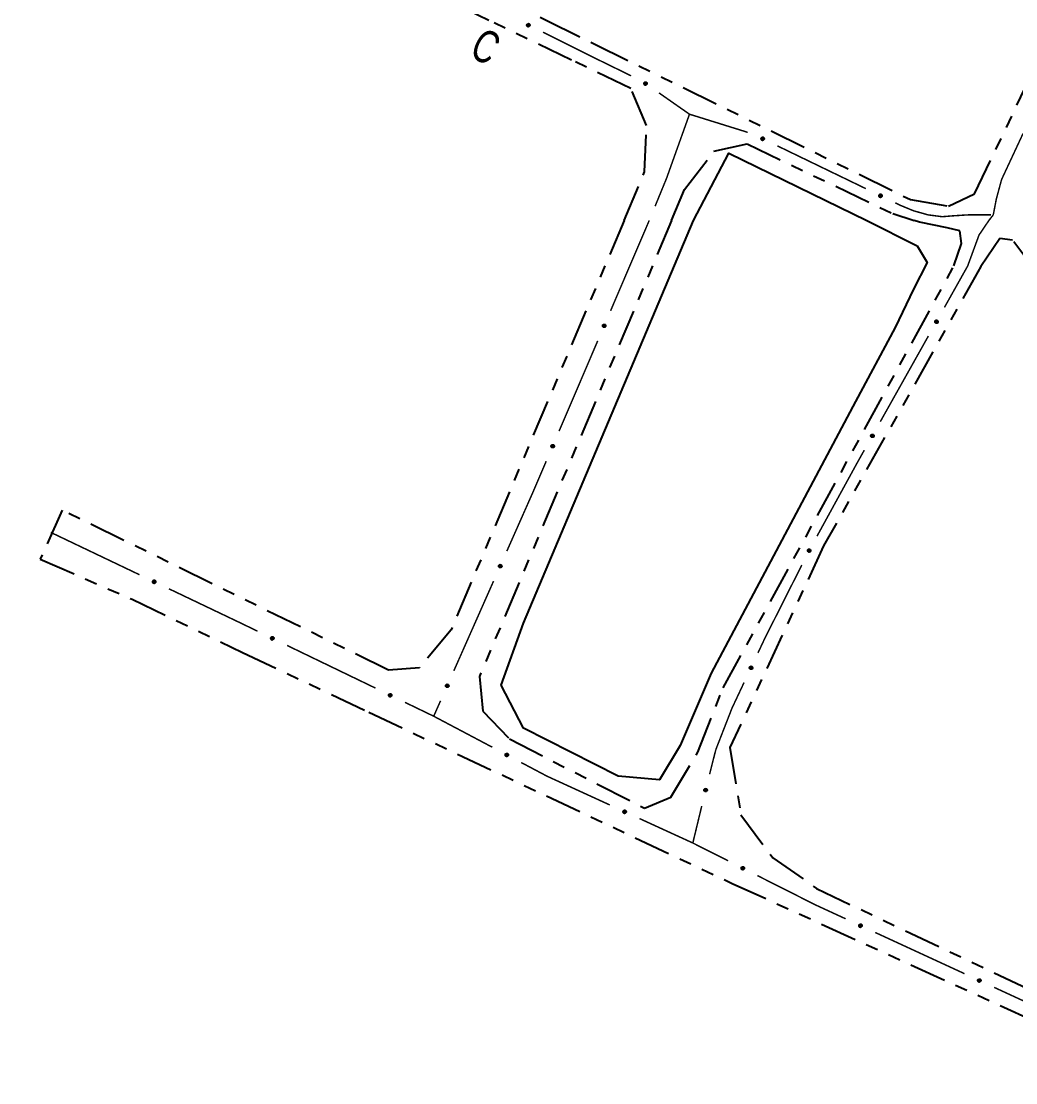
# Model space of a CAD drawing. Extents: x 203665 to 205970, y 4870865 to 4873745.
# Drawn here: x 204749 to 204870.5, y 4873194.9 to 4873324.7 of the extents above; entities that cross this region are included whole.
import ezdxf

# ---------------------------------------------------------------- set-up
doc = ezdxf.new("R2010")
doc.units = 0
doc.header["$LTSCALE"] = 1.5
doc.header["$MEASUREMENT"] = 0
doc.linetypes.add('TRACO_25', pattern=[8, 3, -1, 1, -1, 1, -1])
for name, color, linetype in [('RU-QUADRA', 210, 'CONTINUOUS'), ('SV-EIXO-RUA-N-PAV', 6, 'CONTINUOUS'), ('SV-RUA-NAO-PAV', 7, 'CONTINUOUS'), ('SV-TXT-RUA-N-PAV', 7, 'CONTINUOUS')]:
    doc.layers.add(name, color=color, linetype=linetype)
doc.styles.add('ARIAL', font='ARIAL.SHX')

msp = doc.modelspace()

# ---------------------------------------------------------------- linework, layer by layer
at = {"layer": 'RU-QUADRA', "linetype": 'Continuous', "flags": 128}
msp.add_lwpolyline([(204852.295156, 4873300.303757), (204858.437619, 4873297.224285), (204859.690063, 4873295.18459), (204858.020138, 4873291.892451), (204855.759436, 4873287.2296), (204850.92482, 4873278.19097), (204833.267962, 4873244.979261), (204829.48435, 4873236.150832), (204826.961941, 4873231.946818), (204821.917125, 4873232.36722), (204810.356087, 4873238.252839), (204807.623478, 4873243.507856), (204810.356087, 4873251.075081), (204831.141052, 4873300.301744), (204835.432656, 4873308.534206)], close=True, dxfattribs=at)
at = {"layer": 'SV-EIXO-RUA-N-PAV'}
for points in [[(204810.862292, 4873324.343415), (204810.90823, 4873324.3602), (204810.951144, 4873324.365232), (204810.988144, 4873324.359127), (204811.019434, 4873324.345206), (204811.04984, 4873324.32736), (204811.076527, 4873324.302603), (204811.100059, 4873324.268566), (204811.11722, 4873324.222602), (204811.119485, 4873324.178302), (204811.115441, 4873324.141707), (204811.102804, 4873324.108244), (204811.084972, 4873324.078997), (204811.05834, 4873324.052127), (204811.023613, 4873324.028615), (204810.976977, 4873324.012478), (204810.934872, 4873324.007834), (204810.899238, 4873324.014678), (204810.865678, 4873324.027595), (204810.834854, 4873324.046187), (204810.808798, 4873324.07064), (204810.785189, 4873324.105647), (204810.769871, 4873324.151888), (204810.764759, 4873324.19383), (204810.771102, 4873324.22955), (204810.784563, 4873324.262304), (204810.802092, 4873324.293019), (204810.825861, 4873324.320881), (204810.862292, 4873324.343415)], [(204825.206756, 4873317.224514), (204825.254789, 4873317.233726), (204825.297954, 4873317.231822), (204825.3335, 4873317.219871), (204825.362156, 4873317.20112), (204825.389313, 4873317.178635), (204825.411691, 4873317.149925), (204825.42947, 4873317.112559), (204825.439049, 4873317.06444), (204825.434192, 4873317.020349), (204825.42434, 4873316.984874), (204825.406509, 4873316.953867), (204825.384224, 4873316.927851), (204825.353632, 4873316.905592), (204825.315589, 4873316.887945), (204825.266971, 4873316.879484), (204825.224665, 4873316.881641), (204825.190587, 4873316.894103), (204825.159528, 4873316.912227), (204825.132079, 4873316.935515), (204825.110274, 4873316.963824), (204825.092575, 4873317.00216), (204825.084859, 4873317.050257), (204825.086529, 4873317.092476), (204825.09851, 4873317.12672), (204825.117041, 4873317.156896), (204825.139262, 4873317.184408), (204825.167186, 4873317.208104), (204825.206756, 4873317.224514)], [(204839.494938, 4873310.458351), (204839.540898, 4873310.475075), (204839.583818, 4873310.48005), (204839.62081, 4873310.473896), (204839.652081, 4873310.459935), (204839.682464, 4873310.442048), (204839.709118, 4873310.417256), (204839.732605, 4873310.383188), (204839.749706, 4873310.337201), (204839.751912, 4873310.292898), (204839.74782, 4873310.256309), (204839.735139, 4873310.222863), (204839.717268, 4873310.193639), (204839.690601, 4873310.166804), (204839.655843, 4873310.143339), (204839.609185, 4873310.127263), (204839.567074, 4873310.122674), (204839.53145, 4873310.129566), (204839.497906, 4873310.142527), (204839.467107, 4873310.16116), (204839.441083, 4873310.185646), (204839.41752, 4873310.220685), (204839.402264, 4873310.266946), (204839.397207, 4873310.308895), (204839.403597, 4873310.344606), (204839.417101, 4873310.377343), (204839.434671, 4873310.408035), (204839.458476, 4873310.435865), (204839.494938, 4873310.458351)], [(204853.898049, 4873303.49054), (204853.944009, 4873303.507264), (204853.986929, 4873303.512239), (204854.023921, 4873303.506085), (204854.055192, 4873303.492123), (204854.085575, 4873303.474237), (204854.112229, 4873303.449445), (204854.135716, 4873303.415376), (204854.152817, 4873303.36939), (204854.155023, 4873303.325087), (204854.150931, 4873303.288497), (204854.13825, 4873303.255052), (204854.120379, 4873303.225827), (204854.093712, 4873303.198993), (204854.058954, 4873303.175527), (204854.012296, 4873303.159452), (204853.970185, 4873303.154863), (204853.934561, 4873303.161754), (204853.901017, 4873303.174716), (204853.870218, 4873303.193348), (204853.844194, 4873303.217835), (204853.820631, 4873303.252874), (204853.805375, 4873303.299135), (204853.800318, 4873303.341083), (204853.806708, 4873303.376795), (204853.820212, 4873303.409531), (204853.837782, 4873303.440223), (204853.861587, 4873303.468054), (204853.898049, 4873303.49054)], [(204820.363681, 4873287.519885), (204820.382517, 4873287.474749), (204820.389476, 4873287.432106), (204820.385043, 4873287.394868), (204820.372545, 4873287.362984), (204820.356086, 4873287.331804), (204820.332556, 4873287.30403), (204820.299612, 4873287.278989), (204820.254468, 4873287.259776), (204820.210315, 4873287.255519), (204820.173575, 4873287.257911), (204820.139578, 4873287.269029), (204820.109556, 4873287.285525), (204820.081515, 4873287.310921), (204820.056464, 4873287.344554), (204820.038243, 4873287.390416), (204820.031707, 4873287.43227), (204820.036941, 4873287.468175), (204820.048334, 4873287.502283), (204820.065519, 4873287.533913), (204820.088773, 4873287.561044), (204820.122682, 4873287.586205), (204820.168187, 4873287.603589), (204820.209856, 4873287.610584), (204820.245825, 4873287.605856), (204820.279152, 4873287.593884), (204820.310626, 4873287.577756), (204820.339529, 4873287.555265), (204820.363681, 4873287.519885)], [(204860.96975, 4873288.004167), (204860.983656, 4873287.957277), (204860.98602, 4873287.914134), (204860.977634, 4873287.877583), (204860.961801, 4873287.847217), (204860.942105, 4873287.817974), (204860.915742, 4873287.792873), (204860.880312, 4873287.771495), (204860.833373, 4873287.757215), (204860.789018, 4873287.757699), (204860.752744, 4873287.764003), (204860.720129, 4873287.778689), (204860.692042, 4873287.798299), (204860.666874, 4873287.826545), (204860.64556, 4873287.862662), (204860.632343, 4873287.910209), (204860.630317, 4873287.952521), (204860.639356, 4873287.987662), (204860.654328, 4873288.020357), (204860.674794, 4873288.04997), (204860.700814, 4873288.074461), (204860.737217, 4873288.095855), (204860.784318, 4873288.108278), (204860.826496, 4873288.110781), (204860.861755, 4873288.102238), (204860.893612, 4873288.086773), (204860.923182, 4873288.067375), (204860.949517, 4873288.041925), (204860.96975, 4873288.004167)], [(204853.140275, 4873274.050685), (204853.154176, 4873274.003793), (204853.156535, 4873273.96065), (204853.148146, 4873273.9241), (204853.13231, 4873273.893735), (204853.112611, 4873273.864495), (204853.086246, 4873273.839396), (204853.050813, 4873273.818022), (204853.003873, 4873273.803747), (204852.959518, 4873273.804235), (204852.923245, 4873273.810543), (204852.890631, 4873273.825232), (204852.862546, 4873273.844845), (204852.837381, 4873273.873093), (204852.81607, 4873273.909212), (204852.802859, 4873273.95676), (204852.800836, 4873273.999073), (204852.809879, 4873274.034212), (204852.824854, 4873274.066906), (204852.845323, 4873274.096517), (204852.871346, 4873274.121005), (204852.907751, 4873274.142396), (204852.954853, 4873274.154815), (204852.997032, 4873274.157313), (204853.032289, 4873274.148766), (204853.064145, 4873274.133298), (204853.093713, 4873274.113897), (204853.120046, 4873274.088445), (204853.140275, 4873274.050685)], [(204814.070842, 4873272.809338), (204814.089678, 4873272.764202), (204814.096637, 4873272.721559), (204814.092204, 4873272.684321), (204814.079707, 4873272.652437), (204814.063248, 4873272.621258), (204814.039718, 4873272.593484), (204814.006774, 4873272.568442), (204813.961629, 4873272.54923), (204813.917476, 4873272.544972), (204813.880737, 4873272.547365), (204813.846739, 4873272.558482), (204813.816718, 4873272.574979), (204813.788676, 4873272.600374), (204813.763625, 4873272.634007), (204813.745405, 4873272.67987), (204813.738869, 4873272.721723), (204813.744102, 4873272.757628), (204813.755495, 4873272.791736), (204813.772681, 4873272.823367), (204813.795935, 4873272.850497), (204813.829844, 4873272.875658), (204813.875348, 4873272.893042), (204813.917018, 4873272.900037), (204813.952987, 4873272.89531), (204813.986314, 4873272.883337), (204814.017787, 4873272.867209), (204814.046691, 4873272.844718), (204814.070842, 4873272.809338)], [(204845.410185, 4873260.029819), (204845.426141, 4873259.983587), (204845.430402, 4873259.940589), (204845.423633, 4873259.903705), (204845.409153, 4873259.872671), (204845.390763, 4873259.84259), (204845.365531, 4873259.816352), (204845.331076, 4873259.793435), (204845.284812, 4873259.777102), (204845.240478, 4873259.775633), (204845.203962, 4873259.780334), (204845.170732, 4873259.79357), (204845.141809, 4873259.811924), (204845.115422, 4873259.839035), (204845.092538, 4873259.874178), (204845.077241, 4873259.921097), (204845.073354, 4873259.963279), (204845.080837, 4873259.998783), (204845.094355, 4873260.032106), (204845.113498, 4873260.062592), (204845.138414, 4873260.088204), (204845.17384, 4873260.111181), (204845.220348, 4873260.125665), (204845.262376, 4873260.130023), (204845.297976, 4873260.12304), (204845.330483, 4873260.108993), (204845.360878, 4873260.090915), (204845.388309, 4873260.066649), (204845.410185, 4873260.029819)], [(204807.664852, 4873258.146528), (204807.683118, 4873258.101158), (204807.689539, 4873258.05843), (204807.684637, 4873258.021252), (204807.671739, 4873257.989527), (204807.654888, 4873257.958558), (204807.63101, 4873257.931083), (204807.597754, 4873257.906459), (204807.55237, 4873257.887816), (204807.508167, 4873257.884115), (204807.47146, 4873257.886971), (204807.437606, 4873257.898516), (204807.407795, 4873257.91539), (204807.380075, 4873257.941136), (204807.35545, 4873257.975083), (204807.337809, 4873258.021171), (204807.331801, 4873258.063103), (204807.337487, 4873258.09894), (204807.349309, 4873258.132902), (204807.366891, 4873258.164313), (204807.390486, 4873258.191148), (204807.424709, 4873258.21588), (204807.470429, 4873258.232689), (204807.512183, 4873258.239158), (204807.54809, 4873258.233978), (204807.581263, 4873258.221586), (204807.612531, 4873258.205062), (204807.641149, 4873258.18221), (204807.664852, 4873258.146528)], [(204765.148342, 4873256.305217), (204765.194215, 4873256.322178), (204765.237109, 4873256.327375), (204765.274132, 4873256.321412), (204765.305475, 4873256.307612), (204765.33595, 4873256.289882), (204765.362731, 4873256.265228), (204765.386394, 4873256.231281), (204765.403731, 4873256.185383), (204765.406167, 4873256.141093), (204765.402263, 4873256.104482), (204765.389755, 4873256.070972), (204765.372035, 4873256.041656), (204765.345506, 4873256.014684), (204765.31087, 4873255.991039), (204765.264296, 4873255.974723), (204765.222209, 4873255.969917), (204765.18655, 4873255.976625), (204765.15294, 4873255.989413), (204765.122045, 4873256.007886), (204765.095895, 4873256.032238), (204765.072152, 4873256.067155), (204765.056657, 4873256.113336), (204765.051384, 4873256.155259), (204765.057589, 4873256.191003), (204765.070924, 4873256.223808), (204765.088335, 4873256.25459), (204765.111997, 4873256.282543), (204765.148342, 4873256.305217)], [(204779.57925, 4873249.394105), (204779.625198, 4873249.410863), (204779.668115, 4873249.41587), (204779.705112, 4873249.409743), (204779.736393, 4873249.395804), (204779.766789, 4873249.37794), (204779.793461, 4873249.353168), (204779.816973, 4873249.319116), (204779.834107, 4873249.273142), (204779.836347, 4873249.228841), (204779.832281, 4873249.192249), (204779.819624, 4873249.158794), (204779.801775, 4873249.129556), (204779.775127, 4873249.102702), (204779.740387, 4873249.079211), (204779.693741, 4873249.063101), (204779.651633, 4873249.058481), (204779.616004, 4873249.065347), (204779.582451, 4873249.078284), (204779.551638, 4873249.096894), (204779.525596, 4873249.121361), (204779.502007, 4873249.156382), (204779.486717, 4873249.202632), (204779.48163, 4873249.244577), (204779.487993, 4873249.280294), (204779.501473, 4873249.31304), (204779.51902, 4873249.343745), (204779.542806, 4873249.371593), (204779.57925, 4873249.394105)], [(204838.308335, 4873245.714304), (204838.325568, 4873245.668532), (204838.331019, 4873245.62567), (204838.325276, 4873245.588612), (204838.311662, 4873245.557188), (204838.294114, 4873245.526608), (204838.26962, 4873245.499681), (204838.235813, 4873245.475817), (204838.190019, 4873245.458208), (204838.145744, 4873245.455509), (204838.109111, 4873245.459196), (204838.075527, 4873245.471504), (204838.046106, 4873245.48905), (204838.018977, 4873245.515418), (204837.995127, 4873245.549913), (204837.978535, 4873245.596389), (204837.973479, 4873245.638447), (204837.979975, 4873245.674146), (204837.992563, 4873245.707831), (204838.010853, 4873245.738835), (204838.035049, 4873245.765129), (204838.069824, 4873245.789079), (204838.115913, 4873245.804848), (204838.157803, 4873245.81037), (204838.193583, 4873245.804377), (204838.226468, 4873245.791237), (204838.257353, 4873245.774009), (204838.285446, 4873245.750514), (204838.308335, 4873245.714304)], [(204801.187126, 4873243.516454), (204801.205392, 4873243.471084), (204801.211813, 4873243.428356), (204801.206911, 4873243.391178), (204801.194013, 4873243.359453), (204801.177162, 4873243.328484), (204801.153284, 4873243.301009), (204801.120027, 4873243.276385), (204801.074644, 4873243.257742), (204801.030441, 4873243.254041), (204800.993734, 4873243.256897), (204800.95988, 4873243.268442), (204800.930069, 4873243.285316), (204800.902349, 4873243.311062), (204800.877724, 4873243.345009), (204800.860083, 4873243.391097), (204800.854075, 4873243.433029), (204800.859761, 4873243.468866), (204800.871583, 4873243.502828), (204800.889165, 4873243.534239), (204800.91276, 4873243.561074), (204800.946983, 4873243.585806), (204800.992703, 4873243.602615), (204801.034457, 4873243.609084), (204801.070364, 4873243.603904), (204801.103537, 4873243.591512), (204801.134805, 4873243.574988), (204801.163423, 4873243.552136), (204801.187126, 4873243.516454)], [(204793.987471, 4873242.436865), (204794.033418, 4873242.453623), (204794.076335, 4873242.458629), (204794.113332, 4873242.452503), (204794.144613, 4873242.438564), (204794.175009, 4873242.4207), (204794.201681, 4873242.395928), (204794.225193, 4873242.361876), (204794.242327, 4873242.315902), (204794.244567, 4873242.271601), (204794.240501, 4873242.235008), (204794.227845, 4873242.201553), (204794.209996, 4873242.172316), (204794.183347, 4873242.145462), (204794.148607, 4873242.121971), (204794.101961, 4873242.105861), (204794.059853, 4873242.101241), (204794.024224, 4873242.108107), (204793.990671, 4873242.121043), (204793.959858, 4873242.139653), (204793.933816, 4873242.164121), (204793.910228, 4873242.199142), (204793.894937, 4873242.245392), (204793.88985, 4873242.287337), (204793.896213, 4873242.323053), (204793.909693, 4873242.3558), (204793.92724, 4873242.386504), (204793.951026, 4873242.414352), (204793.987471, 4873242.436865)], [(204808.232791, 4873235.148603), (204808.279328, 4873235.163647), (204808.3224, 4873235.16706), (204808.359145, 4873235.159567), (204808.389888, 4873235.144479), (204808.419601, 4873235.125501), (204808.445337, 4873235.099758), (204808.467572, 4873235.064859), (204808.482991, 4873235.018282), (204808.483588, 4873234.973928), (204808.47817, 4873234.937511), (204808.464283, 4873234.904548), (204808.445363, 4873234.875992), (204808.417738, 4873234.850143), (204808.382151, 4873234.827955), (204808.334941, 4873234.813585), (204808.292691, 4873234.810528), (204808.25734, 4873234.818708), (204808.22429, 4873234.832879), (204808.194187, 4873234.852618), (204808.169069, 4873234.878033), (204808.146794, 4873234.913904), (204808.133228, 4873234.960689), (204808.129698, 4873235.002794), (204808.13738, 4873235.03825), (204808.152064, 4873235.070474), (204808.170736, 4873235.100508), (204808.195537, 4873235.127456), (204808.232791, 4873235.148603)], [(204832.74233, 4873230.789964), (204832.768417, 4873230.748594), (204832.782377, 4873230.707704), (204832.784205, 4873230.670248), (204832.77719, 4873230.636728), (204832.76615, 4873230.603244), (204832.747572, 4873230.571941), (204832.719256, 4873230.541765), (204832.677939, 4873230.515305), (204832.635111, 4873230.503757), (204832.598486, 4873230.500001), (204832.563112, 4873230.505303), (204832.530764, 4873230.516573), (204832.498886, 4873230.536946), (204832.468586, 4873230.56594), (204832.442985, 4873230.608129), (204832.429573, 4873230.648311), (204832.428757, 4873230.684586), (204832.434313, 4873230.720115), (204832.445993, 4873230.754164), (204832.464407, 4873230.784787), (204832.493655, 4873230.815242), (204832.53563, 4873230.839958), (204832.575554, 4873230.853792), (204832.611808, 4873230.855118), (204832.646663, 4873230.84886), (204832.680382, 4873230.838196), (204832.712627, 4873230.820831), (204832.74233, 4873230.789964)], [(204822.627325, 4873228.191291), (204822.672927, 4873228.208968), (204822.715734, 4873228.214836), (204822.752847, 4873228.209453), (204822.784401, 4873228.196146), (204822.81515, 4873228.178895), (204822.842314, 4873228.154664), (204822.866506, 4873228.121091), (204822.884559, 4873228.075471), (204822.887688, 4873228.031223), (204822.884358, 4873227.994557), (204822.872376, 4873227.960854), (204822.855118, 4873227.931264), (204822.829014, 4873227.90388), (204822.794753, 4873227.879696), (204822.74844, 4873227.862653), (204822.706433, 4873227.857188), (204822.670673, 4873227.863337), (204822.636867, 4873227.875597), (204822.605686, 4873227.893585), (204822.579159, 4873227.917524), (204822.554872, 4873227.952065), (204822.538655, 4873227.997998), (204822.532727, 4873228.039833), (204822.538372, 4873228.075669), (204822.551191, 4873228.10868), (204822.568118, 4873228.139731), (204822.591339, 4873228.168051), (204822.627325, 4873228.191291)], [(204837.066245, 4873221.294793), (204837.112483, 4873221.310732), (204837.155482, 4873221.314976), (204837.192364, 4873221.308194), (204837.223393, 4873221.293702), (204837.253467, 4873221.275301), (204837.279695, 4873221.250059), (204837.302599, 4873221.215596), (204837.318914, 4873221.169325), (204837.320367, 4873221.124991), (204837.315652, 4873221.088476), (204837.302404, 4873221.055251), (204837.284038, 4873221.026335), (204837.256918, 4873220.999958), (204837.221765, 4873220.977088), (204837.174841, 4873220.961809), (204837.132658, 4873220.957937), (204837.097156, 4873220.965434), (204837.063838, 4873220.978964), (204837.03336, 4873220.998118), (204837.007757, 4873221.023044), (204836.984794, 4873221.058479), (204836.970327, 4873221.104993), (204836.965985, 4873221.147022), (204836.972981, 4873221.182619), (204836.987041, 4873221.215121), (204837.00513, 4873221.24551), (204837.029406, 4873221.272931), (204837.066245, 4873221.294793)], [(204851.435329, 4873214.271047), (204851.480981, 4873214.288595), (204851.523804, 4873214.294342), (204851.560901, 4873214.288855), (204851.592418, 4873214.275458), (204851.623118, 4873214.258121), (204851.650214, 4873214.233813), (204851.67431, 4873214.200172), (204851.692235, 4873214.154501), (204851.695239, 4873214.110245), (204851.691805, 4873214.073588), (204851.679728, 4873214.039919), (204851.662386, 4873214.010378), (204851.636206, 4873213.983068), (204851.601876, 4873213.958981), (204851.555515, 4873213.942068), (204851.513493, 4873213.936722), (204851.47775, 4873213.942972), (204851.443979, 4873213.955328), (204851.412849, 4873213.973403), (204851.386389, 4873213.997418), (204851.3622, 4873214.032027), (204851.346114, 4873214.078006), (204851.340303, 4873214.119857), (204851.346049, 4873214.155677), (204851.358962, 4873214.188652), (204851.375977, 4873214.219655), (204851.399278, 4873214.247909), (204851.435329, 4873214.271047)], [(204865.961474, 4873207.563507), (204866.007126, 4873207.581055), (204866.04995, 4873207.586802), (204866.087047, 4873207.581314), (204866.118564, 4873207.567918), (204866.149264, 4873207.550581), (204866.176359, 4873207.526272), (204866.200456, 4873207.492632), (204866.218381, 4873207.44696), (204866.221384, 4873207.402704), (204866.21795, 4873207.366047), (204866.205873, 4873207.332379), (204866.188532, 4873207.302838), (204866.162351, 4873207.275527), (204866.128021, 4873207.25144), (204866.08166, 4873207.234528), (204866.039638, 4873207.229182), (204866.003896, 4873207.235432), (204865.970125, 4873207.247787), (204865.938995, 4873207.265863), (204865.912535, 4873207.289877), (204865.888345, 4873207.324486), (204865.872259, 4873207.370465), (204865.866449, 4873207.412316), (204865.872195, 4873207.448137), (204865.885108, 4873207.481111), (204865.902122, 4873207.512114), (204865.925423, 4873207.540369), (204865.961474, 4873207.563507)]]:
    msp.add_lwpolyline(points, close=True, dxfattribs=at)
for points in [[(204810.764759, 4873324.19383), (204811.084972, 4873324.078997)], [(204810.768835, 4873324.171014), (204811.06694, 4873324.066671)], [(204810.769871, 4873324.151888), (204811.05834, 4873324.052127)], [(204810.770723, 4873324.20949), (204811.090952, 4873324.094479)], [(204810.771102, 4873324.22955), (204811.102804, 4873324.108244)], [(204810.779985, 4873324.24441), (204811.106404, 4873324.123386)], [(204810.781653, 4873324.128478), (204811.038012, 4873324.041232)], [(204810.784563, 4873324.262304), (204811.115441, 4873324.141707)], [(204810.785189, 4873324.105647), (204811.023613, 4873324.028615)], [(204810.797215, 4873324.277004), (204811.113757, 4873324.163771)], [(204810.802092, 4873324.293019), (204811.119485, 4873324.178302)], [(204810.802987, 4873324.087895), (204810.993106, 4873324.023498)], [(204810.808798, 4873324.07064), (204810.976977, 4873324.012478)], [(204810.818176, 4873324.304769), (204811.114415, 4873324.202839)], [(204810.825861, 4873324.320881), (204811.11722, 4873324.222602)], [(204810.826011, 4873324.057101), (204810.949933, 4873324.012502)], [(204810.834854, 4873324.046187), (204810.934872, 4873324.007834)], [(204810.844053, 4873324.330163), (204811.104648, 4873324.24542)], [(204810.862292, 4873324.343415), (204811.100059, 4873324.268566)], [(204810.887687, 4873324.351541), (204811.081448, 4873324.288417)], [(204810.90823, 4873324.3602), (204811.076527, 4873324.302603)], [(204810.932681, 4873324.363174), (204811.054781, 4873324.317938)], [(204810.951144, 4873324.365232), (204811.04984, 4873324.32736)], [(204825.084859, 4873317.050257), (204825.353632, 4873316.905592)], [(204825.086529, 4873317.092476), (204825.384224, 4873316.927851)], [(204825.086899, 4873317.069302), (204825.364451, 4873316.918572)], [(204825.094923, 4873317.106979), (204825.392605, 4873316.942177)], [(204825.09851, 4873317.12672), (204825.406509, 4873316.953867)], [(204825.109658, 4873317.139966), (204825.412486, 4873316.968236)], [(204825.117041, 4873317.156896), (204825.42434, 4873316.984874)], [(204825.131884, 4873317.16938), (204825.426211, 4873317.006923)], [(204825.139262, 4873317.184408), (204825.434192, 4873317.020349)], [(204825.15702, 4873317.19343), (204825.433116, 4873317.045382)], [(204825.167186, 4873317.208104), (204825.439049, 4873317.06444)], [(204825.18663, 4873317.214353), (204825.430293, 4873317.088977)], [(204825.206756, 4873317.224514), (204825.42947, 4873317.112559)], [(204825.233124, 4873317.228469), (204825.414278, 4873317.135134)], [(204825.254789, 4873317.233726), (204825.411691, 4873317.149925)], [(204825.2794, 4873317.232747), (204825.392681, 4873317.168544)], [(204825.297954, 4873317.231822), (204825.389313, 4873317.178635)], [(204825.092575, 4873317.00216), (204825.315589, 4873316.887945)], [(204825.092741, 4873317.025262), (204825.331822, 4873316.898094)], [(204825.107301, 4873316.981787), (204825.284655, 4873316.887778)], [(204825.110274, 4873316.963824), (204825.266971, 4873316.879484)], [(204825.125098, 4873316.947704), (204825.240279, 4873316.883837)], [(204825.132079, 4873316.935515), (204825.224665, 4873316.881641)], [(204839.397207, 4873310.308895), (204839.717268, 4873310.193639)], [(204839.401253, 4873310.286073), (204839.69922, 4873310.181336)], [(204839.402264, 4873310.266946), (204839.690601, 4873310.166804)], [(204839.403191, 4873310.324547), (204839.723269, 4873310.209114)], [(204839.403597, 4873310.344606), (204839.735139, 4873310.222863)], [(204839.4125, 4873310.359455), (204839.738758, 4873310.237999)], [(204839.414015, 4873310.24352), (204839.670258, 4873310.155936)], [(204839.417101, 4873310.377343), (204839.74782, 4873310.256309)], [(204839.41752, 4873310.220685), (204839.655843, 4873310.143339)], [(204839.429772, 4873310.392025), (204839.746165, 4873310.278375)], [(204839.434671, 4873310.408035), (204839.751912, 4873310.292898)], [(204839.435295, 4873310.202909), (204839.625328, 4873310.138261)], [(204839.441083, 4873310.185646), (204839.609185, 4873310.127263)], [(204839.45077, 4873310.419763), (204839.746875, 4873310.317443)], [(204839.458278, 4873310.172085), (204839.582141, 4873310.127322)], [(204839.458476, 4873310.435865), (204839.749706, 4873310.337201)], [(204839.467107, 4873310.16116), (204839.567074, 4873310.122674)], [(204839.476681, 4873310.445123), (204839.737164, 4873310.360036)], [(204839.494938, 4873310.458351), (204839.732605, 4873310.383188)], [(204839.520343, 4873310.466443), (204839.714021, 4873310.403063)], [(204839.540898, 4873310.475075), (204839.709118, 4873310.417256)], [(204839.565352, 4873310.478017), (204839.687392, 4873310.432619)], [(204839.583818, 4873310.48005), (204839.682464, 4873310.442048)], [(204853.800318, 4873303.341083), (204854.120379, 4873303.225827)], [(204853.804364, 4873303.318262), (204854.102331, 4873303.213525)], [(204853.805375, 4873303.299135), (204854.093712, 4873303.198993)], [(204853.806302, 4873303.356736), (204854.12638, 4873303.241302)], [(204853.806708, 4873303.376795), (204854.13825, 4873303.255052)], [(204853.815611, 4873303.391643), (204854.141869, 4873303.270188)], [(204853.817126, 4873303.275709), (204854.073369, 4873303.188125)], [(204853.820212, 4873303.409531), (204854.150931, 4873303.288497)], [(204853.820631, 4873303.252874), (204854.058954, 4873303.175527)], [(204853.832883, 4873303.424214), (204854.149276, 4873303.310564)], [(204853.837782, 4873303.440223), (204854.155023, 4873303.325087)], [(204853.838406, 4873303.235098), (204854.028439, 4873303.17045)], [(204853.844194, 4873303.217835), (204854.012296, 4873303.159452)], [(204853.853881, 4873303.451951), (204854.149986, 4873303.349631)], [(204853.861389, 4873303.204274), (204853.985252, 4873303.159511)], [(204853.861587, 4873303.468054), (204854.152817, 4873303.36939)], [(204853.870218, 4873303.193348), (204853.970185, 4873303.154863)], [(204853.879792, 4873303.477312), (204854.140275, 4873303.392224)], [(204853.898049, 4873303.49054), (204854.135716, 4873303.415376)], [(204853.923454, 4873303.498632), (204854.117132, 4873303.435252)], [(204853.944009, 4873303.507264), (204854.112229, 4873303.449445)], [(204853.968463, 4873303.510205), (204854.090503, 4873303.464808)], [(204853.986929, 4873303.512239), (204854.085575, 4873303.474237)], [(204820.065519, 4873287.533913), (204820.031707, 4873287.43227)], [(204820.076024, 4873287.543238), (204820.037049, 4873287.417434)], [(204820.088773, 4873287.561044), (204820.038243, 4873287.390416)], [(204820.10575, 4873287.567625), (204820.049978, 4873287.3748)], [(204820.122682, 4873287.586205), (204820.056464, 4873287.344554)], [(204820.145331, 4873287.590765), (204820.069716, 4873287.330738)], [(204820.168187, 4873287.603589), (204820.081515, 4873287.310921)], [(204820.187247, 4873287.605485), (204820.096431, 4873287.302984)], [(204820.209856, 4873287.610584), (204820.109556, 4873287.285525)], [(204820.225769, 4873287.605332), (204820.125293, 4873287.280249)], [(204820.245825, 4873287.605856), (204820.139578, 4873287.269029)], [(204820.26107, 4873287.597651), (204820.154865, 4873287.266114)], [(204820.279152, 4873287.593884), (204820.173575, 4873287.257911)], [(204820.294407, 4873287.581907), (204820.195541, 4873287.260587)], [(204820.310626, 4873287.577756), (204820.210315, 4873287.255519)], [(204820.323087, 4873287.562217), (204820.234599, 4873287.261689)], [(204820.339529, 4873287.555265), (204820.254468, 4873287.259776)], [(204820.349621, 4873287.537509), (204820.276697, 4873287.273363)], [(204820.363681, 4873287.519885), (204820.299612, 4873287.278989)], [(204820.372942, 4873287.494882), (204820.318606, 4873287.298475)], [(204820.382517, 4873287.474749), (204820.332556, 4873287.30403)], [(204820.386589, 4873287.450457), (204820.346896, 4873287.326444)], [(204820.389476, 4873287.432106), (204820.356086, 4873287.331804)], [(204860.674794, 4873288.04997), (204860.630317, 4873287.952521)], [(204860.700814, 4873288.074461), (204860.632343, 4873287.910209)], [(204860.686235, 4873288.05812), (204860.634042, 4873287.9372)], [(204860.718396, 4873288.079191), (204860.642342, 4873287.893429)], [(204860.737217, 4873288.095855), (204860.64556, 4873287.862662)], [(204860.760223, 4873288.09797), (204860.65726, 4873287.847509)], [(204860.784318, 4873288.108278), (204860.666874, 4873287.826545)], [(204860.803472, 4873288.108127), (204860.680857, 4873287.81706)], [(204860.826496, 4873288.110781), (204860.692042, 4873287.798299)], [(204860.841757, 4873288.103859), (204860.707125, 4873287.791372)], [(204860.861755, 4873288.102238), (204860.720129, 4873287.778689)], [(204860.876036, 4873288.092451), (204860.735018, 4873287.774158)], [(204860.893612, 4873288.086773), (204860.752744, 4873287.764003)], [(204860.907499, 4873288.073235), (204860.77487, 4873287.764317)], [(204860.923182, 4873288.067375), (204860.789018, 4873287.757699)], [(204860.933912, 4873288.050594), (204860.813823, 4873287.761239)], [(204860.949517, 4873288.041925), (204860.833373, 4873287.757215)], [(204860.957654, 4873288.023193), (204860.856926, 4873287.768349)], [(204860.96975, 4873288.004167), (204860.880312, 4873287.771495)], [(204860.976287, 4873287.978318), (204860.901278, 4873287.78884)], [(204860.983656, 4873287.957277), (204860.915742, 4873287.792873)], [(204860.98511, 4873287.932689), (204860.932395, 4873287.813627)], [(204860.98602, 4873287.914134), (204860.942105, 4873287.817974)], [(204852.845323, 4873274.096517), (204852.800836, 4873273.999073)], [(204852.871346, 4873274.121005), (204852.802859, 4873273.95676)], [(204852.856765, 4873274.104666), (204852.80456, 4873273.983751)], [(204852.888928, 4873274.125734), (204852.812856, 4873273.939979)], [(204852.907751, 4873274.142396), (204852.81607, 4873273.909212)], [(204852.930757, 4873274.144508), (204852.827769, 4873273.894058)], [(204852.954853, 4873274.154815), (204852.837381, 4873273.873093)], [(204852.974007, 4873274.154662), (204852.851363, 4873273.863607)], [(204852.997032, 4873274.157313), (204852.862546, 4873273.844845)], [(204853.012291, 4873274.15039), (204852.877628, 4873273.837916)], [(204853.032289, 4873274.148766), (204852.890631, 4873273.825232)], [(204853.046569, 4873274.138978), (204852.905519, 4873273.8207)], [(204853.064145, 4873274.133298), (204852.923245, 4873273.810543)], [(204853.078031, 4873274.119759), (204852.945371, 4873273.810855)], [(204853.093713, 4873274.113897), (204852.959518, 4873273.804235)], [(204853.104441, 4873274.097115), (204852.984323, 4873273.807773)], [(204853.120046, 4873274.088445), (204853.003873, 4873273.803747)], [(204853.128181, 4873274.069711), (204853.027427, 4873273.814878)], [(204853.140275, 4873274.050685), (204853.050813, 4873273.818022)], [(204853.146809, 4873274.024835), (204853.071781, 4873273.835364)], [(204853.154176, 4873274.003793), (204853.086246, 4873273.839396)], [(204853.155627, 4873273.979205), (204853.1029, 4873273.860148)], [(204853.156535, 4873273.96065), (204853.112611, 4873273.864495)], [(204813.772681, 4873272.823367), (204813.738869, 4873272.721723)], [(204813.783185, 4873272.832692), (204813.74421, 4873272.706888)], [(204813.795935, 4873272.850497), (204813.745405, 4873272.67987)], [(204813.812911, 4873272.857079), (204813.757139, 4873272.664254)], [(204813.829844, 4873272.875658), (204813.763625, 4873272.634007)], [(204813.852492, 4873272.880218), (204813.776878, 4873272.620191)], [(204813.875348, 4873272.893042), (204813.788676, 4873272.600374)], [(204813.894408, 4873272.894938), (204813.803593, 4873272.592437)], [(204813.917018, 4873272.900037), (204813.816718, 4873272.574979)], [(204813.93293, 4873272.894785), (204813.832454, 4873272.569702)], [(204813.952987, 4873272.89531), (204813.846739, 4873272.558482)], [(204813.968232, 4873272.887104), (204813.862027, 4873272.555568)], [(204813.986314, 4873272.883337), (204813.880737, 4873272.547365)], [(204814.001568, 4873272.87136), (204813.902703, 4873272.550041)], [(204814.017787, 4873272.867209), (204813.917476, 4873272.544972)], [(204814.030249, 4873272.85167), (204813.941761, 4873272.551142)], [(204814.046691, 4873272.844718), (204813.961629, 4873272.54923)], [(204814.056783, 4873272.826963), (204813.983858, 4873272.562816)], [(204814.070842, 4873272.809338), (204814.006774, 4873272.568442)], [(204814.080103, 4873272.784336), (204814.025767, 4873272.587928)], [(204814.089678, 4873272.764202), (204814.039718, 4873272.593484)], [(204814.09375, 4873272.73991), (204814.054057, 4873272.615898)], [(204814.096637, 4873272.721559), (204814.063248, 4873272.621258)], [(204845.113498, 4873260.062592), (204845.073354, 4873259.963279)], [(204845.138414, 4873260.088204), (204845.077241, 4873259.921097)], [(204845.124569, 4873260.071237), (204845.07775, 4873259.948137)], [(204845.155771, 4873260.093704), (204845.087969, 4873259.904773)], [(204845.17384, 4873260.111181), (204845.092538, 4873259.874178)], [(204845.19673, 4873260.114306), (204845.104894, 4873259.859555)], [(204845.220348, 4873260.125665), (204845.115422, 4873259.839035)], [(204845.23949, 4873260.126358), (204845.129809, 4873259.830175)], [(204845.262376, 4873260.130023), (204845.141809, 4873259.811924)], [(204845.277926, 4873260.123779), (204845.157182, 4873259.805667)], [(204845.297976, 4873260.12304), (204845.170732, 4873259.79357)], [(204845.312674, 4873260.113891), (204845.185806, 4873259.789699)], [(204845.330483, 4873260.108993), (204845.203962, 4873259.780334)], [(204845.344953, 4873260.096079), (204845.226053, 4873259.781622)], [(204845.360878, 4873260.090915), (204845.240478, 4873259.775633)], [(204845.372337, 4873260.074623), (204845.265103, 4873259.780262)], [(204845.388309, 4873260.066649), (204845.284812, 4873259.777102)], [(204845.397262, 4873260.048293), (204845.307852, 4873259.789262)], [(204845.410185, 4873260.029819), (204845.331076, 4873259.793435)], [(204845.417853, 4873260.004283), (204845.351259, 4873259.811686)], [(204845.426141, 4873259.983587), (204845.365531, 4873259.816352)], [(204845.428676, 4873259.959086), (204845.381254, 4873259.837819)], [(204845.430402, 4873259.940589), (204845.390763, 4873259.84259)], [(204807.366891, 4873258.164313), (204807.331801, 4873258.063103)], [(204807.377513, 4873258.173505), (204807.336955, 4873258.048202)], [(204807.390486, 4873258.191148), (204807.337809, 4873258.021171)], [(204807.407544, 4873258.197515), (204807.349346, 4873258.005408)], [(204807.424709, 4873258.21588), (204807.35545, 4873257.975083)], [(204807.447413, 4873258.220154), (204807.368528, 4873257.9611)], [(204807.470429, 4873258.232689), (204807.380075, 4873257.941136)], [(204807.489511, 4873258.234345), (204807.394891, 4873257.933012)], [(204807.512183, 4873258.239158), (204807.407795, 4873257.91539)], [(204807.528028, 4873258.233706), (204807.423464, 4873257.909915)], [(204807.54809, 4873258.233978), (204807.437606, 4873257.898516)], [(204807.56323, 4873258.225581), (204807.452856, 4873257.895409)], [(204807.581263, 4873258.221586), (204807.47146, 4873257.886971)], [(204807.596366, 4873258.209418), (204807.493458, 4873257.88937)], [(204807.612531, 4873258.205062), (204807.508167, 4873257.884115)], [(204807.624796, 4873258.189368), (204807.532528, 4873257.889979)], [(204807.641149, 4873258.18221), (204807.55237, 4873257.887816)], [(204807.651016, 4873258.164328), (204807.574769, 4873257.901122)], [(204807.664852, 4873258.146528), (204807.597754, 4873257.906459)], [(204807.673798, 4873258.121411), (204807.616991, 4873257.925703)], [(204807.683118, 4873258.101158), (204807.63101, 4873257.931083)], [(204807.686884, 4873258.076817), (204807.645631, 4873257.953314)], [(204807.689539, 4873258.05843), (204807.654888, 4873257.958558)], [(204765.051384, 4873256.155259), (204765.372035, 4873256.041656)], [(204765.055547, 4873256.132459), (204765.354051, 4873256.02926)], [(204765.056657, 4873256.113336), (204765.345506, 4873256.014684)], [(204765.057287, 4873256.170941), (204765.377956, 4873256.057161)], [(204765.057589, 4873256.191003), (204765.389755, 4873256.070972)], [(204765.066415, 4873256.205897), (204765.393296, 4873256.086127)], [(204765.068528, 4873256.089972), (204765.325221, 4873256.003711)], [(204765.070924, 4873256.223808), (204765.402263, 4873256.104482)], [(204765.072152, 4873256.067155), (204765.31087, 4873255.991039)], [(204765.083519, 4873256.238556), (204765.400494, 4873256.12654)], [(204765.088335, 4873256.25459), (204765.406167, 4873256.141093)], [(204765.090018, 4873256.049471), (204765.280382, 4873255.985804)], [(204765.104374, 4873256.266401), (204765.401002, 4873256.165611)], [(204765.111997, 4873256.282543), (204765.403731, 4873256.185383)], [(204765.130153, 4873256.291895), (204765.391072, 4873256.208153)], [(204765.148342, 4873256.305217), (204765.386394, 4873256.231281)], [(204765.173705, 4873256.31344), (204765.367707, 4873256.251061)], [(204765.194215, 4873256.322178), (204765.362731, 4873256.265228)], [(204765.218654, 4873256.325246), (204765.340927, 4873256.280479)], [(204765.237109, 4873256.327375), (204765.33595, 4873256.289882)], [(204765.095895, 4873256.032238), (204765.264296, 4873255.974723)], [(204765.11316, 4873256.018766), (204765.237252, 4873255.974643)], [(204765.122045, 4873256.007886), (204765.222209, 4873255.969917)], [(204779.48163, 4873249.244577), (204779.801775, 4873249.129556)], [(204779.485692, 4873249.221759), (204779.783736, 4873249.117241)], [(204779.486717, 4873249.202632), (204779.775127, 4873249.102702)], [(204779.487602, 4873249.260234), (204779.807764, 4873249.145036)], [(204779.487993, 4873249.280294), (204779.819624, 4873249.158794)], [(204779.496885, 4873249.295149), (204779.823233, 4873249.173933)], [(204779.498485, 4873249.179215), (204779.754793, 4873249.091819)], [(204779.501473, 4873249.31304), (204779.832281, 4873249.192249)], [(204779.502007, 4873249.156382), (204779.740387, 4873249.079211)], [(204779.514134, 4873249.327732), (204779.830609, 4873249.214314)], [(204779.51902, 4873249.343745), (204779.836347, 4873249.228841)], [(204779.519795, 4873249.13862), (204779.709876, 4873249.074111)], [(204779.525596, 4873249.121361), (204779.693741, 4873249.063101)], [(204779.535111, 4873249.355485), (204779.831291, 4873249.253382)], [(204779.542801, 4873249.107813), (204779.666697, 4873249.063141)], [(204779.542806, 4873249.371593), (204779.834107, 4873249.273142)], [(204779.551638, 4873249.096894), (204779.651633, 4873249.058481)], [(204779.561003, 4873249.380864), (204779.821549, 4873249.295968)], [(204779.57925, 4873249.394105), (204779.816973, 4873249.319116)], [(204779.604649, 4873249.402216), (204779.798374, 4873249.338979)], [(204779.625198, 4873249.410863), (204779.793461, 4873249.353168)], [(204779.649651, 4873249.413823), (204779.771724, 4873249.368515)], [(204779.668115, 4873249.41587), (204779.766789, 4873249.37794)], [(204838.010853, 4873245.738835), (204837.973479, 4873245.638447)], [(204838.02168, 4873245.747784), (204837.978294, 4873245.623433)], [(204838.035049, 4873245.765129), (204837.978535, 4873245.596389)], [(204838.052247, 4873245.771108), (204837.989712, 4873245.58037)], [(204838.069824, 4873245.789079), (204837.995127, 4873245.549913)], [(204838.092619, 4873245.792838), (204838.007884, 4873245.535638)], [(204838.115913, 4873245.804848), (204838.018977, 4873245.515418)], [(204838.135028, 4873245.806071), (204838.033604, 4873245.50696)], [(204838.157803, 4873245.81037), (204838.046106, 4873245.48905)], [(204838.173521, 4873245.80456), (204838.061647, 4873245.483222)], [(204838.193583, 4873245.804377), (204838.075527, 4873245.471504)], [(204838.20853, 4873245.79564), (204838.090703, 4873245.468053)], [(204838.226468, 4873245.791237), (204838.109111, 4873245.459196)], [(204838.24129, 4873245.778729), (204838.131158, 4873245.461096)], [(204838.257353, 4873245.774009), (204838.145744, 4873245.455509)], [(204838.269259, 4873245.758041), (204838.170231, 4873245.460819)], [(204838.285446, 4873245.750514), (204838.190019, 4873245.458208)], [(204838.294905, 4873245.732413), (204838.212714, 4873245.471002)], [(204838.308335, 4873245.714304), (204838.235813, 4873245.475817)], [(204838.316708, 4873245.688991), (204838.255482, 4873245.494621)], [(204838.325568, 4873245.668532), (204838.26962, 4873245.499681)], [(204838.328781, 4873245.644112), (204838.284741, 4873245.521576)], [(204838.331019, 4873245.62567), (204838.294114, 4873245.526608)], [(204800.889165, 4873243.534239), (204800.854075, 4873243.433029)], [(204800.899786, 4873243.543431), (204800.859229, 4873243.418128)], [(204800.91276, 4873243.561074), (204800.860083, 4873243.391097)], [(204800.929817, 4873243.567441), (204800.87162, 4873243.375334)], [(204800.946983, 4873243.585806), (204800.877724, 4873243.345009)], [(204800.969687, 4873243.59008), (204800.890801, 4873243.331026)], [(204800.992703, 4873243.602615), (204800.902349, 4873243.311062)], [(204801.011785, 4873243.604271), (204800.917165, 4873243.302938)], [(204801.034457, 4873243.609084), (204800.930069, 4873243.285316)], [(204801.050302, 4873243.603632), (204800.945738, 4873243.279841)], [(204801.070364, 4873243.603904), (204800.95988, 4873243.268442)], [(204801.085504, 4873243.595507), (204800.97513, 4873243.265335)], [(204801.103537, 4873243.591512), (204800.993734, 4873243.256897)], [(204801.118639, 4873243.579344), (204801.015732, 4873243.259296)], [(204801.134805, 4873243.574988), (204801.030441, 4873243.254041)], [(204801.14707, 4873243.559294), (204801.054801, 4873243.259905)], [(204801.163423, 4873243.552136), (204801.074644, 4873243.257742)], [(204801.17329, 4873243.534254), (204801.097043, 4873243.271048)], [(204801.187126, 4873243.516454), (204801.120027, 4873243.276385)], [(204801.196072, 4873243.491337), (204801.139265, 4873243.295629)], [(204801.205392, 4873243.471084), (204801.153284, 4873243.301009)], [(204801.209157, 4873243.446743), (204801.167905, 4873243.32324)], [(204801.211813, 4873243.428356), (204801.177162, 4873243.328484)], [(204793.88985, 4873242.287337), (204794.209996, 4873242.172316)], [(204793.893912, 4873242.264519), (204794.191956, 4873242.160001)], [(204793.894937, 4873242.245392), (204794.183347, 4873242.145462)], [(204793.895822, 4873242.302994), (204794.215984, 4873242.187795)], [(204793.896213, 4873242.323053), (204794.227845, 4873242.201553)], [(204793.905105, 4873242.337908), (204794.231453, 4873242.216692)], [(204793.906705, 4873242.221975), (204794.163013, 4873242.134579)], [(204793.909693, 4873242.3558), (204794.240501, 4873242.235008)], [(204793.910228, 4873242.199142), (204794.148607, 4873242.121971)], [(204793.922354, 4873242.370492), (204794.238829, 4873242.257073)], [(204793.92724, 4873242.386504), (204794.244567, 4873242.271601)], [(204793.928015, 4873242.18138), (204794.118096, 4873242.116871)], [(204793.933816, 4873242.164121), (204794.101961, 4873242.105861)], [(204793.943331, 4873242.398244), (204794.239511, 4873242.296141)], [(204793.951021, 4873242.150572), (204794.074917, 4873242.1059)], [(204793.951026, 4873242.414352), (204794.242327, 4873242.315902)], [(204793.959858, 4873242.139653), (204794.059853, 4873242.101241)], [(204793.969223, 4873242.423624), (204794.229769, 4873242.338727)], [(204793.987471, 4873242.436865), (204794.225193, 4873242.361876)], [(204794.01287, 4873242.444976), (204794.206594, 4873242.381738)], [(204794.033418, 4873242.453623), (204794.201681, 4873242.395928)], [(204794.057871, 4873242.456582), (204794.179944, 4873242.411275)], [(204794.076335, 4873242.458629), (204794.175009, 4873242.4207)], [(204808.129698, 4873235.002794), (204808.445363, 4873234.875992)], [(204808.132912, 4873234.979841), (204808.42688, 4873234.864353)], [(204808.133228, 4873234.960689), (204808.417738, 4873234.850143)], [(204808.136246, 4873235.018218), (204808.451921, 4873234.891239)], [(204808.13738, 4873235.03825), (204808.464283, 4873234.904548)], [(204808.14412, 4873234.936852), (204808.397015, 4873234.840022)], [(204808.146794, 4873234.913904), (204808.382151, 4873234.827955)], [(204808.146816, 4873235.052765), (204808.468449, 4873234.919543)], [(204808.152064, 4873235.070474), (204808.47817, 4873234.937511)], [(204808.163912, 4873234.895495), (204808.351472, 4873234.823989)], [(204808.16526, 4873235.084687), (204808.477317, 4873234.959623)], [(204808.169069, 4873234.878033), (204808.334941, 4873234.813585)], [(204808.170736, 4873235.100508), (204808.483588, 4873234.973928)], [(204808.185761, 4873234.863857), (204808.307916, 4873234.814626)], [(204808.187251, 4873235.111644), (204808.479445, 4873234.998639)], [(204808.194187, 4873234.852618), (204808.292691, 4873234.810528)], [(204808.195537, 4873235.127456), (204808.482991, 4873235.018282)], [(204808.214065, 4873235.136046), (204808.471287, 4873235.041557)], [(204808.232791, 4873235.148603), (204808.467572, 4873235.064859)], [(204808.258473, 4873235.155767), (204808.449722, 4873235.085397)], [(204808.279328, 4873235.163647), (204808.445337, 4873235.099758)], [(204808.303873, 4873235.165699), (204808.424184, 4873235.1159)], [(204808.3224, 4873235.16706), (204808.419601, 4873235.125501)], [(204832.445993, 4873230.754164), (204832.429573, 4873230.648311)], [(204832.454799, 4873230.765108), (204832.43731, 4873230.634572)], [(204832.464407, 4873230.784787), (204832.442985, 4873230.608129)], [(204832.480051, 4873230.794103), (204832.457155, 4873230.594685)], [(204832.493655, 4873230.815242), (204832.468586, 4873230.56594)], [(204832.515228, 4873230.823509), (204832.483953, 4873230.554522)], [(204832.53563, 4873230.839958), (204832.498886, 4873230.536946)], [(204832.554109, 4873230.845001), (204832.514915, 4873230.531603)], [(204832.575554, 4873230.853792), (204832.530764, 4873230.516573)], [(204832.592119, 4873230.851262), (204832.547159, 4873230.513989)], [(204832.611808, 4873230.855118), (204832.563112, 4873230.505303)], [(204832.628207, 4873230.849565), (204832.578672, 4873230.504975)], [(204832.646663, 4873230.84886), (204832.598486, 4873230.500001)], [(204832.663699, 4873230.839589), (204832.6197, 4873230.506296)], [(204832.680382, 4873230.838196), (204832.635111, 4873230.503757)], [(204832.695257, 4873230.824949), (204832.65803, 4873230.513883)], [(204832.712627, 4873230.820831), (204832.677939, 4873230.515305)], [(204832.725533, 4873230.805003), (204832.697596, 4873230.532402)], [(204832.74233, 4873230.789964), (204832.719256, 4873230.541765)], [(204832.755624, 4873230.766852), (204832.734741, 4873230.56414)], [(204832.768417, 4873230.748594), (204832.747572, 4873230.571941)], [(204832.776476, 4873230.725319), (204832.75798, 4873230.596429)], [(204832.782377, 4873230.707704), (204832.76615, 4873230.603244)], [(204822.532727, 4873228.039833), (204822.855118, 4873227.931264)], [(204822.537247, 4873228.017101), (204822.83733, 4873227.918589)], [(204822.538372, 4873228.075669), (204822.872376, 4873227.960854)], [(204822.538384, 4873228.055606), (204822.860795, 4873227.946861)], [(204822.538655, 4873227.997998), (204822.829014, 4873227.90388)], [(204822.546963, 4873228.0907), (204822.87568, 4873227.976063)], [(204822.550891, 4873227.974822), (204822.808903, 4873227.892591)], [(204822.551191, 4873228.10868), (204822.884358, 4873227.994557)], [(204822.554872, 4873227.952065), (204822.794753, 4873227.879696)], [(204822.563554, 4873228.123623), (204822.882244, 4873228.016584)], [(204822.568118, 4873228.139731), (204822.887688, 4873228.031223)], [(204822.573013, 4873227.934663), (204822.76435, 4873227.873985)], [(204822.579159, 4873227.917524), (204822.74844, 4873227.862653)], [(204822.58397, 4873228.151792), (204822.88214, 4873228.055658)], [(204822.591339, 4873228.168051), (204822.884559, 4873228.075471)], [(204822.596633, 4873227.904324), (204822.7214, 4873227.862149)], [(204822.605686, 4873227.893585), (204822.706433, 4873227.857188)], [(204822.609347, 4873228.177686), (204822.871545, 4873228.098039)], [(204822.627325, 4873228.191291), (204822.866506, 4873228.121091)], [(204822.652556, 4873228.19991), (204822.847511, 4873228.140576)], [(204822.672927, 4873228.208968), (204822.842314, 4873228.154664)], [(204822.697315, 4873228.212418), (204822.820274, 4873228.169571)], [(204822.715734, 4873228.214836), (204822.81515, 4873228.178895)], [(204836.965985, 4873221.147022), (204837.284038, 4873221.026335)], [(204836.969642, 4873221.124135), (204837.265783, 4873221.014342)], [(204836.970327, 4873221.104993), (204837.256918, 4873220.999958)], [(204836.972235, 4873221.16257), (204837.290301, 4873221.041706)], [(204836.972981, 4873221.182619), (204837.302404, 4873221.055251)], [(204836.981677, 4873221.081371), (204837.236393, 4873220.989438)], [(204836.982136, 4873221.197314), (204837.30628, 4873221.070324)], [(204836.984794, 4873221.058479), (204837.221765, 4873220.977088)], [(204836.987041, 4873221.215121), (204837.315652, 4873221.088476)], [(204836.99996, 4873221.229586), (204837.314372, 4873221.110568)], [(204837.002264, 4873221.040403), (204837.191169, 4873220.972531)], [(204837.00513, 4873221.24551), (204837.320367, 4873221.124991)], [(204837.007757, 4873221.023044), (204837.174841, 4873220.961809)], [(204837.021427, 4873221.256962), (204837.315747, 4873221.149617)], [(204837.029406, 4873221.272931), (204837.318914, 4873221.169325)], [(204837.047765, 4873221.281878), (204837.306763, 4873221.192369)], [(204837.066245, 4873221.294793), (204837.302599, 4873221.215596)], [(204837.091784, 4873221.302452), (204837.284355, 4873221.235785)], [(204837.112483, 4873221.310732), (204837.279695, 4873221.250059)], [(204837.136984, 4873221.313257), (204837.258234, 4873221.26579)], [(204837.155482, 4873221.314976), (204837.253467, 4873221.275301)], [(204837.024719, 4873221.009192), (204837.147802, 4873220.962328)], [(204837.03336, 4873220.998118), (204837.132658, 4873220.957937)], [(204851.340303, 4873214.119857), (204851.662386, 4873214.010378)], [(204851.344759, 4873214.097112), (204851.644562, 4873213.997753)], [(204851.346005, 4873214.135614), (204851.668107, 4873214.025958)], [(204851.346049, 4873214.155677), (204851.679728, 4873214.039919)], [(204851.346114, 4873214.078006), (204851.636206, 4873213.983068)], [(204851.354683, 4873214.170684), (204851.683075, 4873214.055118)], [(204851.358284, 4873214.054795), (204851.616062, 4873213.971836)], [(204851.358962, 4873214.188652), (204851.691805, 4873214.073588)], [(204851.3622, 4873214.032027), (204851.601876, 4873213.958981)], [(204851.371367, 4873214.20356), (204851.689753, 4873214.09562)], [(204851.375977, 4873214.219655), (204851.695239, 4873214.110245)], [(204851.380292, 4873214.014574), (204851.571457, 4873213.953355)], [(204851.386389, 4873213.997418), (204851.555515, 4873213.942068)], [(204851.391862, 4873214.23167), (204851.68976, 4873214.134694)], [(204851.399278, 4873214.247909), (204851.692235, 4873214.154501)], [(204851.403826, 4873213.984168), (204851.528474, 4873213.941641)], [(204851.412849, 4873213.973403), (204851.513493, 4873213.936722)], [(204851.417313, 4873214.257493), (204851.679285, 4873214.177106)], [(204851.435329, 4873214.271047), (204851.67431, 4873214.200172)], [(204851.460584, 4873214.279595), (204851.655371, 4873214.21971)], [(204851.480981, 4873214.288595), (204851.650214, 4873214.233813)], [(204851.505378, 4873214.291977), (204851.628215, 4873214.248782)], [(204851.523804, 4873214.294342), (204851.623118, 4873214.258121)], [(204865.866449, 4873207.412316), (204866.188532, 4873207.302838)], [(204865.870904, 4873207.389572), (204866.170708, 4873207.290213)], [(204865.87215, 4873207.428074), (204866.194252, 4873207.318418)], [(204865.872195, 4873207.448137), (204866.205873, 4873207.332379)], [(204865.872259, 4873207.370465), (204866.162351, 4873207.275527)], [(204865.880829, 4873207.463143), (204866.20922, 4873207.347578)], [(204865.88443, 4873207.347255), (204866.142208, 4873207.264296)], [(204865.885108, 4873207.481111), (204866.21795, 4873207.366047)], [(204865.888345, 4873207.324486), (204866.128021, 4873207.25144)], [(204865.897513, 4873207.49602), (204866.215899, 4873207.38808)], [(204865.902122, 4873207.512114), (204866.221384, 4873207.402704)], [(204865.906437, 4873207.307033), (204866.097603, 4873207.245815)], [(204865.912535, 4873207.289877), (204866.08166, 4873207.234528)], [(204865.918008, 4873207.52413), (204866.215906, 4873207.427154)], [(204865.925423, 4873207.540369), (204866.218381, 4873207.44696)], [(204865.929971, 4873207.276628), (204866.054619, 4873207.2341)], [(204865.938995, 4873207.265863), (204866.039638, 4873207.229182)], [(204865.943458, 4873207.549952), (204866.20543, 4873207.469566)], [(204865.961474, 4873207.563507), (204866.200456, 4873207.492632)], [(204865.986729, 4873207.572055), (204866.181517, 4873207.51217)], [(204866.007126, 4873207.581055), (204866.176359, 4873207.526272)], [(204866.031524, 4873207.584436), (204866.154361, 4873207.541242)], [(204866.04995, 4873207.586802), (204866.149264, 4873207.550581)]]:
    msp.add_lwpolyline(points, dxfattribs=at)
at = {"layer": 'SV-EIXO-RUA-N-PAV', "const_width": 0.18}
for points in [[(204812.745445, 4873323.313259), (204812.858635, 4873323.258686)], [(204812.858635, 4873323.258686), (204818.112805, 4873320.6316)], [(204818.112805, 4873320.6316), (204818.550605, 4873320.412701)], [(204818.550605, 4873320.412701), (204823.500983, 4873317.992031)], [(204826.90066, 4873315.906116), (204830.179082, 4873313.614403)], [(204830.63209, 4873313.297738), (204827.938892, 4873305.764699)], [(204830.179082, 4873313.614403), (204830.63209, 4873313.297738)], [(204830.63209, 4873313.297738), (204837.742206, 4873311.082267)], [(204871.391137, 4873310.937531), (204868.85326, 4873305.500696)], [(204841.376728, 4873309.425709), (204852.179061, 4873304.199851)], [(204827.824467, 4873305.444646), (204826.433672, 4873302.059077)], [(204827.938892, 4873305.764699), (204827.824467, 4873305.444646)], [(204868.773053, 4873305.328872), (204868.301408, 4873303.581011)], [(204868.85326, 4873305.500696), (204868.773053, 4873305.328872)], [(204868.125831, 4873302.930342), (204867.874336, 4873301.628351)], [(204868.301408, 4873303.581011), (204868.125831, 4873302.930342)], [(204855.779839, 4873302.457898), (204856.385463, 4873302.164915)], [(204856.385463, 4873302.164915), (204857.611846, 4873301.657446)], [(204857.611846, 4873301.657446), (204858.003768, 4873301.495271)], [(204858.003768, 4873301.495271), (204859.520761, 4873301.068617)], [(204867.874336, 4873301.628351), (204867.751488, 4873300.992368)], [(204825.712195, 4873300.302807), (204820.992567, 4873289.269897)], [(204859.520761, 4873301.068617), (204859.789484, 4873300.993039)], [(204859.789484, 4873300.993039), (204861.496186, 4873300.772818)], [(204861.496186, 4873300.772818), (204861.519397, 4873300.769824)], [(204861.519397, 4873300.769824), (204862.492883, 4873300.847704)], [(204862.492883, 4873300.847704), (204862.914488, 4873300.881431)], [(204862.914488, 4873300.881431), (204864.488264, 4873300.982967)], [(204864.488264, 4873300.982967), (204864.6444, 4873300.993039)], [(204864.6444, 4873300.993039), (204867.48794, 4873300.992091)], [(204867.221895, 4873300.316722), (204866.099917, 4873298.661075)], [(204867.534176, 4873300.715125), (204867.221895, 4873300.316722)], [(204867.751488, 4873300.992368), (204867.534176, 4873300.715125)], [(204866.012283, 4873298.531757), (204864.689042, 4873294.922918)], [(204866.099917, 4873298.661075), (204866.012283, 4873298.531757)], [(204864.689042, 4873294.922918), (204864.621046, 4873294.737475)], [(204864.621046, 4873294.737475), (204861.782006, 4873289.676973)], [(204859.824886, 4873286.188466), (204858.846326, 4873284.444212)], [(204819.419357, 4873285.59226), (204814.699728, 4873274.55935)], [(204858.589184, 4873283.985865), (204853.952699, 4873275.723409)], [(204858.846326, 4873284.444212), (204858.589184, 4873283.985865)], [(204851.995229, 4873272.235098), (204851.505862, 4873271.363021)], [(204813.126519, 4873270.881714), (204811.553309, 4873267.204077)], [(204851.120219, 4873270.675786), (204846.215267, 4873261.718917)], [(204851.505862, 4873271.363021), (204851.120219, 4873270.675786)], [(204811.509171, 4873267.100897), (204808.315743, 4873259.888476)], [(204811.553309, 4873267.204077), (204811.509171, 4873267.100897)], [(204752.596562, 4873262.175697), (204763.425717, 4873257.005649)], [(204844.353356, 4873258.179323), (204840.299676, 4873250.143922)], [(204806.696311, 4873256.230957), (204801.838017, 4873245.258402)], [(204767.035436, 4873255.282299), (204775.157302, 4873251.404763)], [(204775.157302, 4873251.404763), (204775.581188, 4873251.202392)], [(204775.581188, 4873251.202392), (204777.859743, 4873250.102155)], [(204840.299676, 4873250.143922), (204839.852935, 4873249.25837)], [(204781.461798, 4873248.362845), (204792.267963, 4873243.144915)], [(204839.852935, 4873249.25837), (204838.998526, 4873247.441057)], [(204837.296639, 4873243.82117), (204836.020224, 4873241.106255)], [(204795.870018, 4873241.405605), (204798.57156, 4873240.101122)], [(204800.218585, 4873241.600883), (204799.408869, 4873239.772124)], [(204835.831185, 4873240.704171), (204834.176126, 4873236.459747)], [(204836.020224, 4873241.106255), (204835.831185, 4873240.704171)], [(204798.57156, 4873240.101122), (204799.381398, 4873239.710079)], [(204799.408869, 4873239.772124), (204799.381398, 4873239.710079)], [(204799.381398, 4873239.710079), (204806.540693, 4873235.919864)], [(204833.852228, 4873235.629105), (204833.088339, 4873232.615987)], [(204834.176126, 4873236.459747), (204833.852228, 4873235.629105)], [(204810.075844, 4873234.048313), (204812.727208, 4873232.64465)], [(204812.727208, 4873232.64465), (204813.246317, 4873232.369827)], [(204813.246317, 4873232.369827), (204820.893944, 4873228.864665)], [(204832.132058, 4873228.73204), (204831.192985, 4873224.843835)], [(204824.530204, 4873227.198046), (204830.893657, 4873224.281463)], [(204831.192985, 4873224.843835), (204831.040867, 4873224.213992)], [(204830.893657, 4873224.281463), (204831.040867, 4873224.213992)], [(204831.040867, 4873224.213992), (204835.359578, 4873222.033257)], [(204838.930188, 4873220.230275), (204845.178756, 4873217.075058)], [(204845.178756, 4873217.075058), (204846.017945, 4873216.651309)], [(204846.017945, 4873216.651309), (204849.703858, 4873214.949315)], [(204853.335394, 4873213.27243), (204864.230003, 4873208.241775)], [(204867.86154, 4873206.56489), (204871.493076, 4873204.888005)]]:
    msp.add_lwpolyline(points, dxfattribs=at)
at = {"layer": 'SV-RUA-NAO-PAV', "linetype": 'TRACO_25'}
for points in [[(204637.386228, 4873400.89661, 5.908567), (204647.87, 4873399.2, 6.093358), (204659.54, 4873397.46, 5.986374), (204666.07, 4873395.86, 5.821034), (204674.59, 4873391.98, 6.035003), (204750.42625, 4873355.520075, 5.928563), (204813.200855, 4873324.746462, 6.293456), (204819.080014, 4873321.864357, 6.293456), (204857.636541, 4873302.861139, 6.56959), (204862.285707, 4873302.060852, 6.56959), (204865.474562, 4873303.570794, 6.56959), (204875.339858, 4873324.208564, 6.993655)], [(204822.634837, 4873300.29987, 6.184974), (204825.152975, 4873306.262999, 6.184974), (204825.371351, 4873311.92337, 6.254007), (204823.457851, 4873316.456368, 6.234283), (204816.221206, 4873319.914369, 6.332903), (204806.131448, 4873324.769209, 5.948287), (204755.316892, 4873349.219404, 5.948287), (204673.85, 4873388.53, 5.743227), (204665.93, 4873391.78, 5.743227), (204659.5, 4873392.92, 5.821034), (204648.05, 4873395.56, 5.840486), (204637.386178, 4873397.39534, 5.840486)], [(204828.445034, 4873300.299775, 5.543946), (204830.042468, 4873304.092607, 6.332903), (204833.620353, 4873308.772743, 6.372351), (204837.669623, 4873309.665332, 6.52028), (204855.487505, 4873301.151131, 6.411799), (204858.090316, 4873300.29929, 6.411799)], [(204822.634837, 4873300.29987, 6.184974), (204801.503931, 4873250.260404, 5.642566), (204797.636098, 4873245.630286, 5.642566), (204793.857037, 4873245.340456, 5.642566), (204753.980655, 4873264.903778, 5.425603), (204751.312931, 4873258.903507, 5.425603), (204762.521747, 4873254.002613, 5.425603), (204776.037059, 4873247.514272, 5.425603), (204791.450275, 4873240.199526, 5.425603), (204835.854747, 4873219.276588, 5.51436), (204889.549353, 4873194.812241, 5.839805), (204966.702026, 4873158.135893, 5.977872), (205027.175916, 4873130.711006, 5.780633), (205072.292015, 4873107.8872, 4.902919)], [(204828.445034, 4873300.299775, 5.543946), (204804.964733, 4873244.549845, 5.543946), (204805.385815, 4873240.319538, 5.543946), (204808.656015, 4873236.929145, 5.543946), (204825.124627, 4873228.467747, 5.632704), (204828.363519, 4873229.807675, 5.632704), (204831.650496, 4873235.296026, 5.632704), (204834.758342, 4873243.188258, 5.731324), (204862.947591, 4873294.750325, 6.500556), (204863.86219, 4873297.47779, 6.500556), (204863.651397, 4873299.037661, 6.490695), (204862.133684, 4873299.417089, 6.421661), (204858.727064, 4873300.090897, 6.421661), (204858.090316, 4873300.29929, 6.411799)], [(204872.968465, 4873294.105095, 6.727382), (204870.105082, 4873297.92018, 6.727382), (204868.545381, 4873298.120271, 6.71752), (204866.246855, 4873294.700156, 6.589314), (204847.020734, 4873260.518813, 6.037045), (204835.580184, 4873235.897724, 5.534084), (204836.912177, 4873227.6471, 5.534084), (204840.832742, 4873222.41655, 5.524222), (204846.17258, 4873218.636027, 5.622842), (204891.448267, 4873197.162305, 5.96801)]]:
    msp.add_polyline3d(points, dxfattribs=at)

# ---------------------------------------------------------------- texts
at = {"layer": 'SV-TXT-RUA-N-PAV', "style": 'ARIAL', "width": 0.7}
msp.add_text('C', height=4, rotation=333, dxfattribs=at).set_placement((204803.568223, 4873320.445725))

doc.saveas('drawing.dxf')
